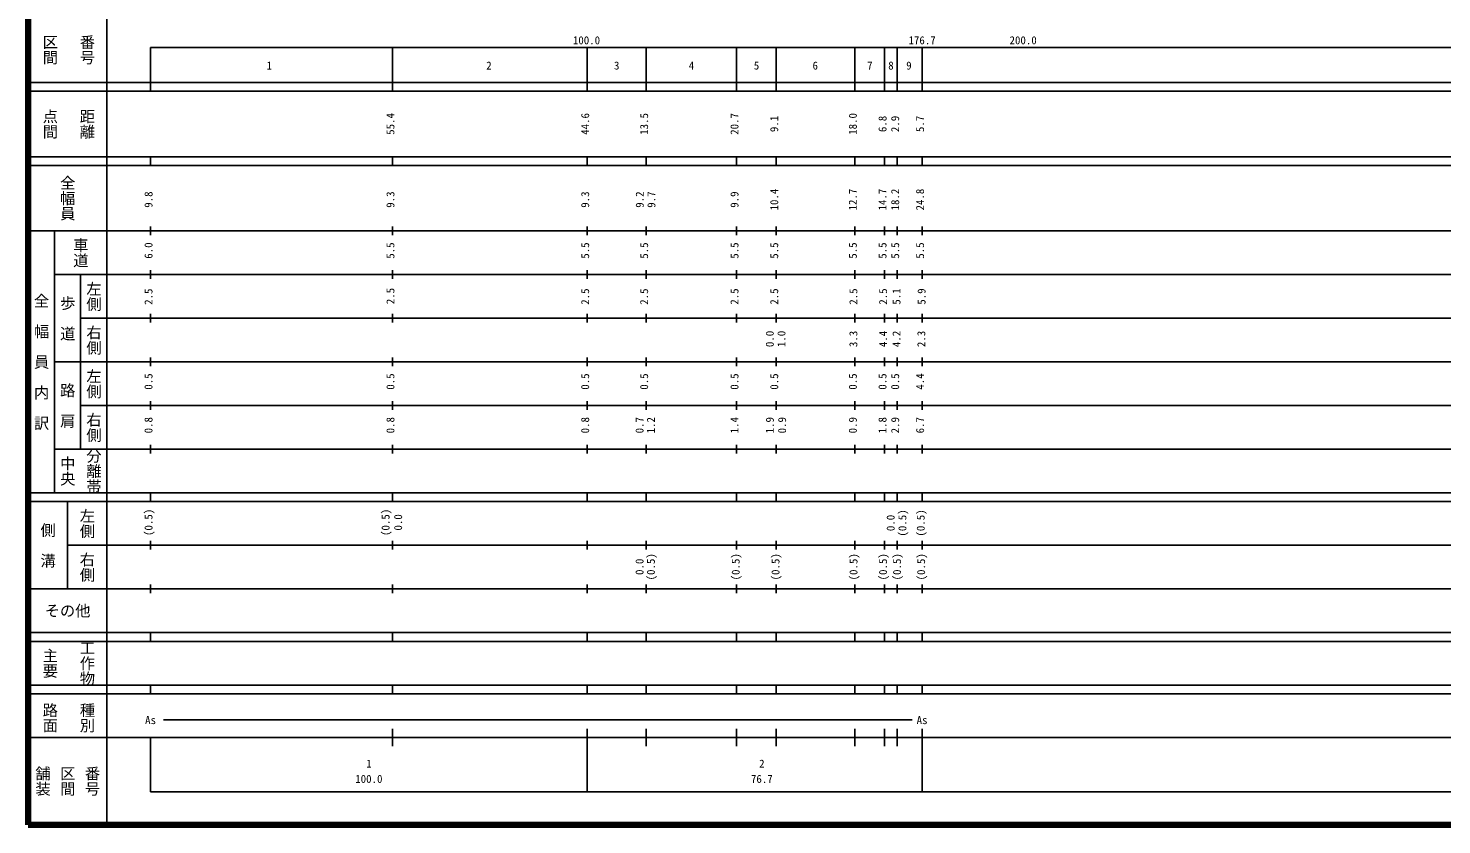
# Model space of a CAD drawing. Units: millimetres on the paper, enlarged 1000 times. Extents: x 40000 to 680000, y 20000 to 380000.
# Drawn here: x 40000 to 363711, y 20000 to 202409 of the extents above; entities that cross this region are included whole.
import ezdxf
from ezdxf.enums import TextEntityAlignment as Align

# ---------------------------------------------------------------- set-up
doc = ezdxf.new("R2010")
doc.units = ezdxf.units.MM
doc.header["$LTSCALE"] = 1000
doc.layers.add('M-TTL', color=2, linetype='Continuous', lineweight=140)
doc.layers.add('M-TTL-BAND', color=7, linetype='Continuous', lineweight=25)
doc.styles.add('@ＭＳ ゴシック', font='')
doc.styles.add('ＭＳ ゴシック', font='')
doc.styles.get('@ＭＳ ゴシック').set_extended_font_data('@MS Gothic')
doc.styles.get('ＭＳ ゴシック').set_extended_font_data('MS Gothic')

msp = doc.modelspace()

# ---------------------------------------------------------------- linework, layer by layer
at = {"layer": 'M-TTL'}
for p, q in [((40000, 380000), (40000, 20000)), ((40000, 20000), (680000, 20000))]:
    msp.add_line(p, q, dxfattribs=at)
at = {"layer": 'M-TTL-BAND'}
for p, q in [((58000, 370000), (58000, 20000)), ((68000, 198000), (579000, 198000)), ((68000, 198000), (68000, 188000)), ((123400, 188000), (123400, 198000)), ((168000, 188000), (168000, 198000)), ((181500, 188000), (181500, 198000)), ((202200, 188000), (202200, 198000)), ((211300, 188000), (211300, 198000)), ((229300, 188000), (229300, 198000)), ((236100, 188000), (236100, 198000)), ((239000, 188000), (239000, 198000)), ((244700, 188000), (244700, 198000)), ((40000, 190000), (579000, 190000)), ((40000, 188000), (579000, 188000)), ((40000, 173000), (579000, 173000)), ((68000, 171000), (68000, 173000)), ((123400, 171000), (123400, 173000)), ((168000, 171000), (168000, 173000)), ((181500, 171000), (181500, 173000)), ((202200, 171000), (202200, 173000)), ((211300, 171000), (211300, 173000)), ((229300, 171000), (229300, 173000)), ((236100, 171000), (236100, 173000)), ((239000, 171000), (239000, 173000)), ((244700, 171000), (244700, 173000)), ((40000, 171000), (579000, 171000)), ((40000, 156000), (579000, 156000)), ((46000, 96000), (46000, 156000)), ((68000, 155000), (68000, 157000)), ((123400, 155000), (123400, 157000)), ((168000, 155000), (168000, 157000)), ((181500, 155000), (181500, 157000)), ((202200, 155000), (202200, 157000)), ((211300, 155000), (211300, 157000)), ((229300, 155000), (229300, 157000)), ((236100, 155000), (236100, 157000)), ((239000, 155000), (239000, 157000)), ((244700, 155000), (244700, 157000)), ((46000, 146000), (579000, 146000)), ((52000, 146000), (52000, 106000)), ((68000, 145000), (68000, 147000)), ((123400, 145000), (123400, 147000)), ((168000, 145000), (168000, 147000)), ((181500, 145000), (181500, 147000)), ((202200, 145000), (202200, 147000)), ((211300, 145000), (211300, 147000)), ((229300, 145000), (229300, 147000)), ((236100, 145000), (236100, 147000)), ((239000, 145000), (239000, 147000)), ((244700, 145000), (244700, 147000)), ((52000, 136000), (579000, 136000)), ((68000, 135000), (68000, 137000)), ((123400, 135000), (123400, 137000)), ((168000, 135000), (168000, 137000)), ((181500, 135000), (181500, 137000)), ((202200, 135000), (202200, 137000)), ((211300, 135000), (211300, 137000)), ((229300, 135000), (229300, 137000)), ((236100, 135000), (236100, 137000)), ((239000, 135000), (239000, 137000)), ((244700, 135000), (244700, 137000)), ((68000, 125000), (68000, 127000)), ((123400, 125000), (123400, 127000)), ((168000, 125000), (168000, 127000)), ((181500, 125000), (181500, 127000)), ((202200, 125000), (202200, 127000)), ((211300, 125000), (211300, 127000)), ((229300, 125000), (229300, 127000)), ((236100, 125000), (236100, 127000)), ((239000, 125000), (239000, 127000)), ((244700, 125000), (244700, 127000)), ((46000, 126000), (579000, 126000)), ((68000, 115000), (68000, 117000)), ((123400, 115000), (123400, 117000)), ((168000, 115000), (168000, 117000)), ((181500, 115000), (181500, 117000)), ((202200, 115000), (202200, 117000)), ((211300, 115000), (211300, 117000)), ((229300, 115000), (229300, 117000)), ((236100, 115000), (236100, 117000)), ((239000, 115000), (239000, 117000)), ((244700, 115000), (244700, 117000)), ((52000, 116000), (579000, 116000)), ((68000, 105000), (68000, 107000)), ((123400, 105000), (123400, 107000)), ((168000, 105000), (168000, 107000)), ((181500, 105000), (181500, 107000)), ((202200, 105000), (202200, 107000)), ((211300, 105000), (211300, 107000)), ((229300, 105000), (229300, 107000)), ((236100, 105000), (236100, 107000)), ((239000, 105000), (239000, 107000)), ((244700, 105000), (244700, 107000)), ((46000, 106000), (579000, 106000)), ((40000, 96000), (579000, 96000)), ((40000, 94000), (579000, 94000)), ((49000, 94000), (49000, 74000)), ((68000, 94000), (68000, 96000)), ((123400, 94000), (123400, 96000)), ((168000, 94000), (168000, 96000)), ((181500, 94000), (181500, 96000)), ((202200, 94000), (202200, 96000)), ((211300, 94000), (211300, 96000)), ((229300, 94000), (229300, 96000)), ((236100, 94000), (236100, 96000)), ((239000, 94000), (239000, 96000)), ((244700, 94000), (244700, 96000)), ((68000, 83000), (68000, 85000)), ((123400, 83000), (123400, 85000)), ((168000, 83000), (168000, 85000)), ((181500, 83000), (181500, 85000)), ((202200, 83000), (202200, 85000)), ((211300, 83000), (211300, 85000)), ((229300, 83000), (229300, 85000)), ((236100, 83000), (236100, 85000)), ((239000, 83000), (239000, 85000)), ((244700, 83000), (244700, 85000)), ((49000, 84000), (579000, 84000)), ((68000, 73000), (68000, 75000)), ((123400, 73000), (123400, 75000)), ((168000, 73000), (168000, 75000)), ((181500, 73000), (181500, 75000)), ((202200, 73000), (202200, 75000)), ((211300, 73000), (211300, 75000)), ((229300, 73000), (229300, 75000)), ((236100, 73000), (236100, 75000)), ((239000, 73000), (239000, 75000)), ((244700, 73000), (244700, 75000)), ((40000, 74000), (579000, 74000)), ((40000, 64000), (579000, 64000)), ((40000, 62000), (579000, 62000)), ((68000, 62000), (68000, 64000)), ((123400, 62000), (123400, 64000)), ((168000, 62000), (168000, 64000)), ((181500, 62000), (181500, 64000)), ((202200, 62000), (202200, 64000)), ((211300, 62000), (211300, 64000)), ((229300, 62000), (229300, 64000)), ((236100, 62000), (236100, 64000)), ((239000, 62000), (239000, 64000)), ((244700, 62000), (244700, 64000)), ((40000, 52000), (579000, 52000)), ((68000, 50000), (68000, 52000)), ((123400, 50000), (123400, 52000)), ((168000, 50000), (168000, 52000)), ((181500, 50000), (181500, 52000)), ((202200, 50000), (202200, 52000)), ((211300, 50000), (211300, 52000)), ((229300, 50000), (229300, 52000)), ((236100, 50000), (236100, 52000)), ((239000, 50000), (239000, 52000)), ((244700, 50000), (244700, 52000)), ((40000, 50000), (579000, 50000)), ((71000, 44000), (242413, 44000)), ((40000, 40000), (579000, 40000)), ((68000, 40000), (68000, 27500)), ((123400, 38000), (123400, 42000)), ((168000, 27500), (168000, 42000)), ((181500, 38000), (181500, 42000)), ((202200, 38000), (202200, 42000)), ((211300, 38000), (211300, 42000)), ((229300, 38000), (229300, 42000)), ((236100, 38000), (236100, 42000)), ((239000, 38000), (239000, 42000)), ((244700, 27500), (244700, 42000)), ((68000, 27500), (579000, 27500))]:
    msp.add_line(p, q, dxfattribs=at)

# ---------------------------------------------------------------- texts
at = {"layer": 'M-TTL-BAND', "style": '@ＭＳ ゴシック'}
for s, p in [('番号', (53500, 197500)), ('区間', (45000, 197500)), ('点間', (45000, 180500)), ('距離', (53500, 180500)), ('全幅員', (49000, 163500)), ('車道', (52000, 151000)), ('左側', (55000, 141000)), ('全\u3000幅\u3000員\u3000内\u3000訳', (43000, 126000)), ('歩\u3000道', (49000, 136000)), ('右側', (55000, 131000)), ('左側', (55000, 121000)), ('路\u3000肩', (49000, 116000)), ('右側', (55000, 111000)), ('中央', (49000, 101000)), ('分離帯', (55000, 101000)), ('左側', (53500, 89000)), ('側\u3000溝', (44500, 84000)), ('右側', (53500, 79000)), ('工作物', (53500, 57000)), ('主要', (45000, 57000)), ('路面', (45000, 44500)), ('種別', (53500, 44500)), ('舗装', (43333, 30000)), ('区間', (49000, 30000)), ('番号', (54667, 30000))]:
    msp.add_text(s, height=2566, rotation=270, dxfattribs=at).set_placement(p, align=Align.MIDDLE_CENTER)
at = {"layer": 'M-TTL-BAND', "style": 'ＭＳ ゴシック'}
for s, p in [('100.0', (167844, 198195)), ('176.7', (244700, 198195)), ('200.0', (267844, 198195)), ('1', (95184, 192405)), ('2', (145509, 192405)), ('3', (174771, 192405)), ('4', (191894, 192405)), ('5', (206785, 192405)), ('6', (220238, 192405)), ('7', (232745, 192405)), ('8', (237574, 192405)), ('9', (241685, 192405)), ('As', (68000, 42500)), ('As', (244700, 42500)), ('1', (118000, 32523)), ('2', (208000, 32523)), ('100.0', (118000, 29033)), ('76.7', (208000, 29033))]:
    msp.add_text(s, height=1833, dxfattribs=at).set_placement(p, align=Align.BOTTOM_CENTER)
for s, p in [('55.4', (124400, 180500)), ('44.6', (169000, 180500)), ('13.5', (182500, 180500)), ('20.7', (203200, 180500)), ('9.1', (212300, 180500)), ('18.0', (230300, 180500)), ('6.8', (237100, 180500)), ('2.9', (240000, 180500)), ('5.7', (245700, 180500)), ('10.4', (212300, 163174)), ('12.7', (230300, 163174)), ('14.7', (237100, 163174)), ('18.2', (240000, 163174)), ('24.8', (245700, 163174)), ('9.8', (69000, 163174)), ('9.3', (124400, 163174)), ('9.3', (169000, 163174)), ('9.2', (181496, 163174)), ('9.7', (184174, 163174)), ('9.9', (203200, 163174)), ('6.0', (69000, 151500)), ('5.5', (124400, 151500)), ('5.5', (169000, 151500)), ('5.5', (182500, 151500)), ('5.5', (203200, 151500)), ('5.5', (212300, 151500)), ('5.5', (230300, 151500)), ('5.5', (237100, 151500)), ('5.5', (240000, 151500)), ('5.5', (245700, 151500)), ('2.5', (69000, 140928)), ('2.5', (124400, 141078)), ('2.5', (169000, 140957)), ('2.5', (182500, 140949)), ('2.5', (203200, 140969)), ('2.5', (212300, 140969)), ('2.5', (230422, 140969)), ('2.5', (237228, 140969)), ('5.1', (240300, 140969)), ('5.9', (246044, 140969)), ('0.0', (211279, 131258)), ('1.0', (213956, 131258)), ('3.3', (230422, 131258)), ('4.4', (237228, 131258)), ('4.2', (240300, 131258)), ('2.3', (245984, 131258)), ('0.5', (69000, 121500)), ('0.5', (124400, 121500)), ('0.5', (169000, 121500)), ('0.5', (182500, 121500)), ('0.5', (203200, 121500)), ('0.5', (212300, 121500)), ('0.5', (230300, 121500)), ('0.5', (237100, 121500)), ('0.5', (240000, 121500)), ('4.4', (245700, 121500)), ('0.8', (69000, 111500)), ('0.8', (124400, 111500)), ('0.8', (169000, 111500)), ('0.7', (181456, 111500)), ('1.2', (184054, 111500)), ('1.4', (203200, 111500)), ('1.9', (211299, 111500)), ('0.9', (214096, 111500)), ('0.9', (230300, 111500)), ('1.8', (237100, 111500)), ('2.9', (240000, 111500)), ('6.7', (245700, 111500)), ('(0.5)', (69000, 89244)), ('(0.5)', (123290, 89244)), ('0.0', (126167, 89244)), ('0.0', (238962, 89112)), ('(0.5)', (241653, 89112)), ('(0.5)', (245849, 89112)), ('(0.5)', (184054, 79074)), ('(0.5)', (203471, 79074)), ('(0.5)', (212597, 79074)), ('(0.5)', (230456, 79074)), ('(0.5)', (237213, 79074)), ('(0.5)', (240414, 79074)), ('(0.5)', (245939, 79074)), ('0.0', (181456, 79074))]:
    msp.add_text(s, height=1833, rotation=90, dxfattribs=at).set_placement(p, align=Align.BOTTOM_CENTER)
msp.add_text('その他', height=2566, dxfattribs=at).set_placement((49000, 69000), align=Align.MIDDLE_CENTER)

doc.saveas('drawing.dxf')
